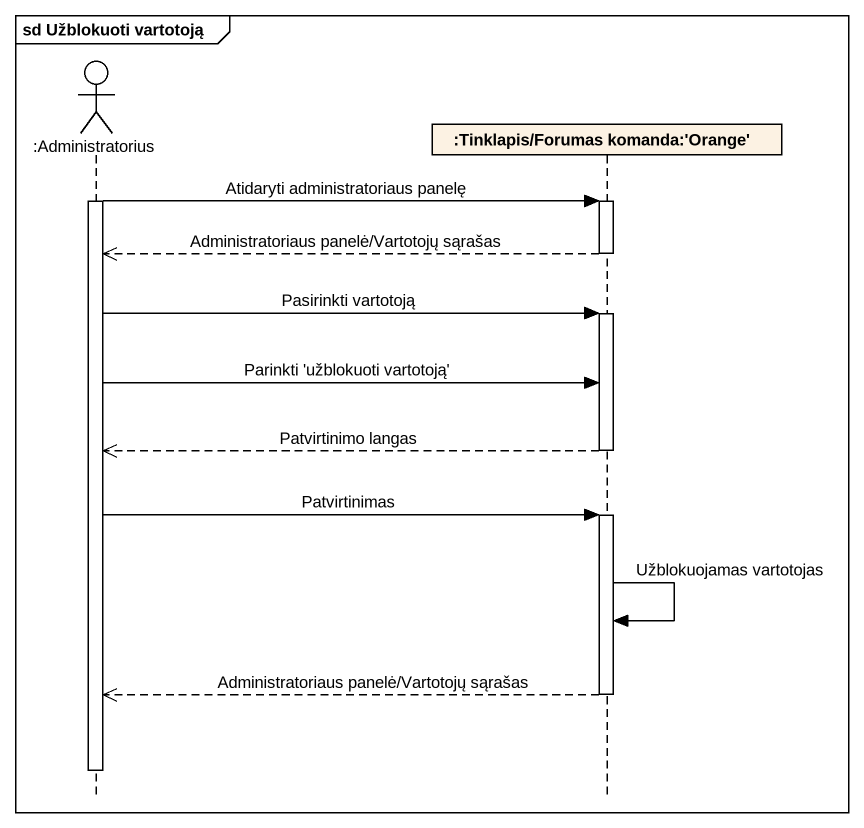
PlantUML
@startuml
mainframe sd Užblokuoti vartotoją
hide footbox
actor ":Administratorius" as Administratorius
participant ":Tinklapis/Forumas komanda:'Orange'" as Tinklapis_Forumas_komanda

activate Administratorius
Administratorius -> Tinklapis_Forumas_komanda : Atidaryti administratoriaus panelę
activate Tinklapis_Forumas_komanda
Tinklapis_Forumas_komanda -->> Administratorius : Administratoriaus panelė/Vartotojų sąrašas
deactivate Tinklapis_Forumas_komanda
Administratorius -> Tinklapis_Forumas_komanda : Pasirinkti vartotoją
activate Tinklapis_Forumas_komanda
Administratorius -> Tinklapis_Forumas_komanda : Parinkti 'užblokuoti vartotoją'
Tinklapis_Forumas_komanda -->> Administratorius : Patvirtinimo langas
deactivate Tinklapis_Forumas_komanda
Administratorius -> Tinklapis_Forumas_komanda : Patvirtinimas
activate Tinklapis_Forumas_komanda
Tinklapis_Forumas_komanda -> Tinklapis_Forumas_komanda : Užblokuojamas vartotojas
Tinklapis_Forumas_komanda -->> Administratorius : Administratoriaus panelė/Vartotojų sąrašas
deactivate Tinklapis_Forumas_komanda
deactivate Administratorius
@enduml
